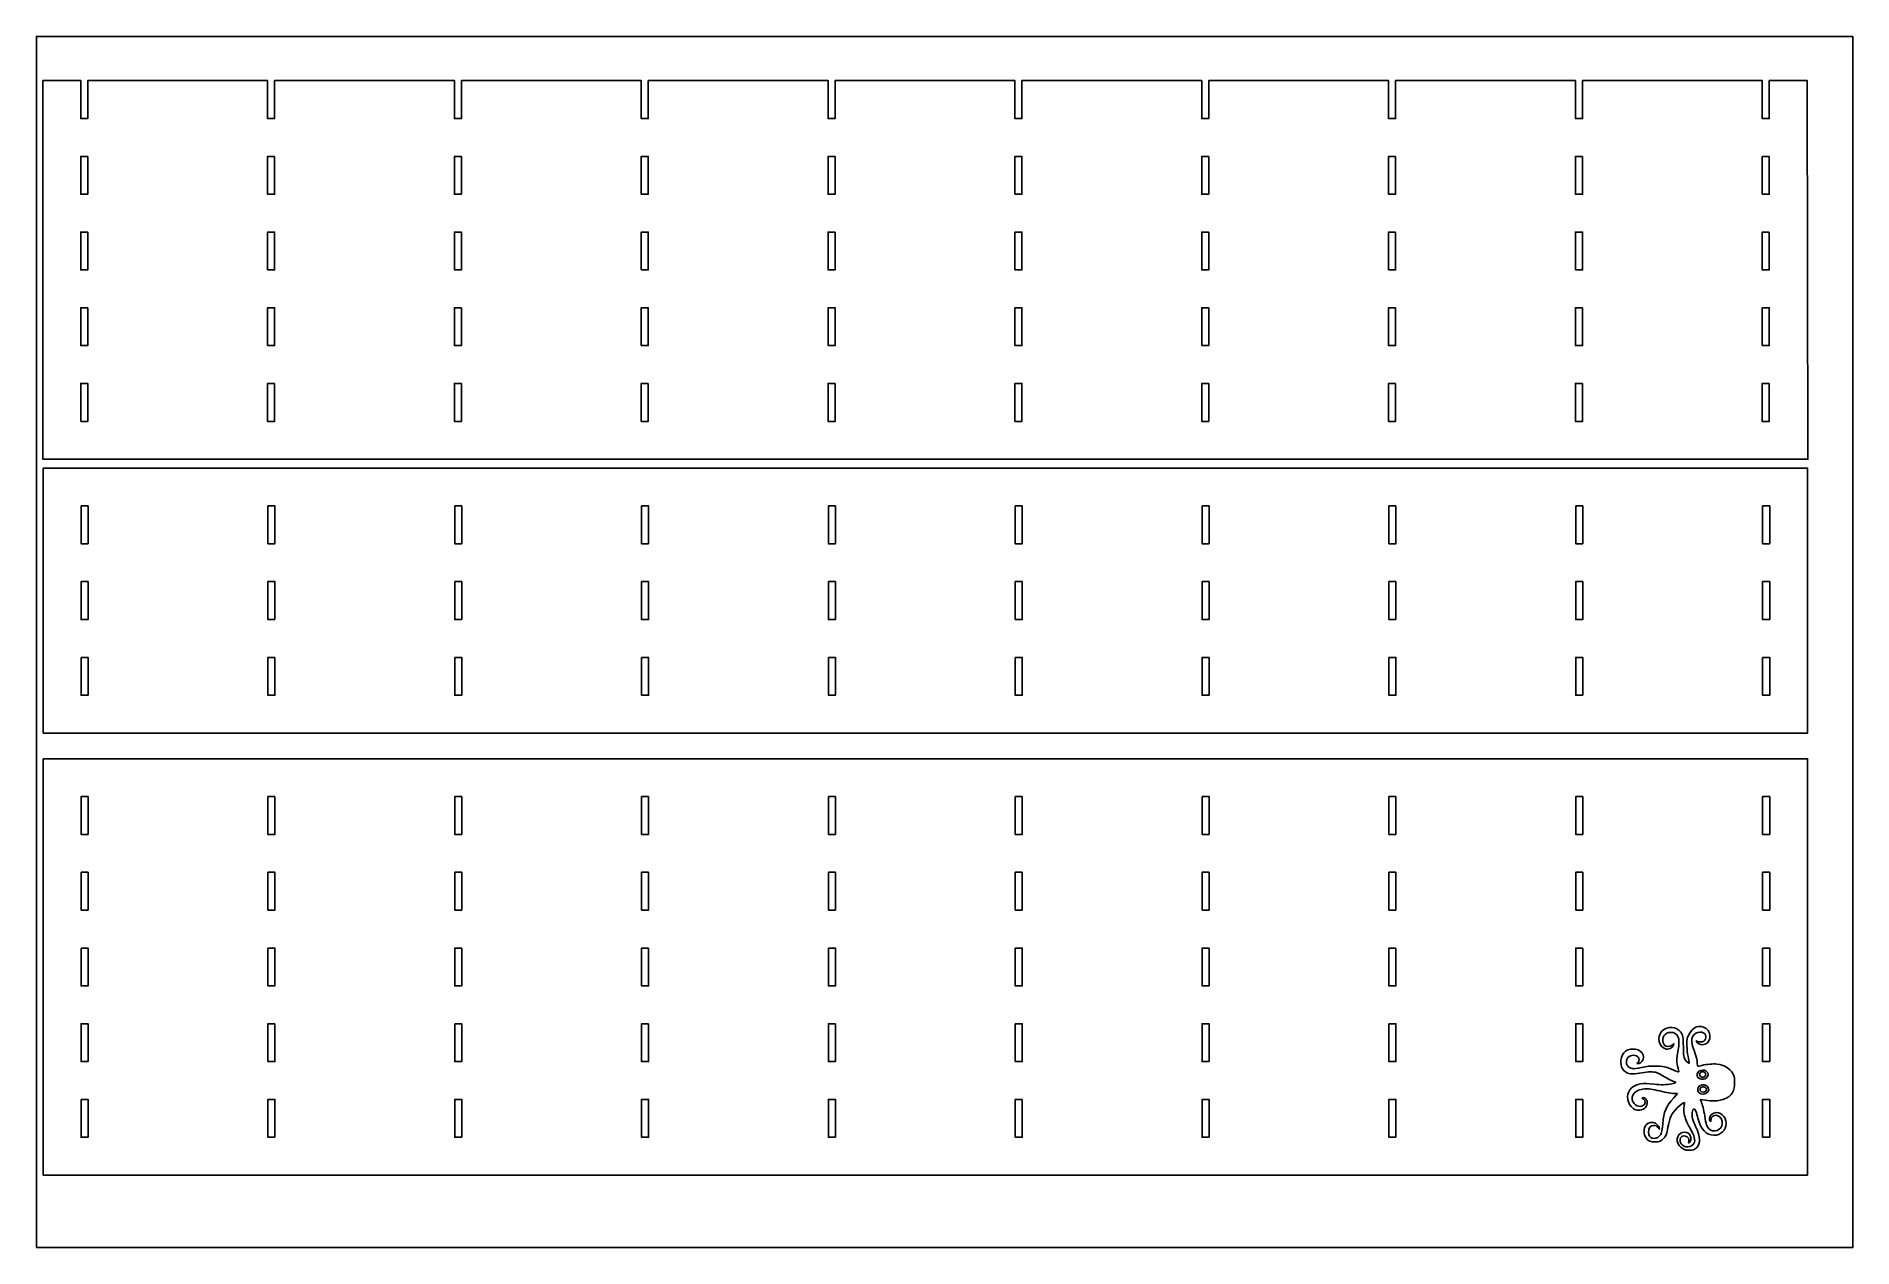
# Model space of a CAD drawing. Header units: inches. Extents: x 0 to 48, y 0 to 32.
import ezdxf

# ---------------------------------------------------------------- set-up
doc = ezdxf.new("R2010")
doc.units = ezdxf.units.IN
doc.header["$MEASUREMENT"] = 0

msp = doc.modelspace()

# ---------------------------------------------------------------- linework, layer by layer
for p, q in [((0.139, 30.815), (0.139, 20.815)), ((17.139, 30.815), (17.139, 30.815)), ((42.294, 4.879), (42.264, 4.847)), ((42.264, 4.847), (42.29, 4.847)), ((43.337, 4.055), (43.24, 3.946)), ((43.275, 4.055), (43.337, 4.055)), ((43.961, 3.85), (43.94, 3.896)), ((43.94, 3.896), (44.002, 3.888))]:
    msp.add_line(p, q)
for points in [[(-0.033, -0.014), (-0.033, 31.986), (47.967, 31.986), (47.967, -0.014)], [(1.139, 30.815), (0.139, 30.815), (0.139, 20.815), (46.782, 20.815), (46.764, 30.815), (45.764, 30.815), (45.764, 29.815), (45.577, 29.815), (45.577, 30.815), (40.827, 30.815), (40.827, 29.815), (40.639, 29.815), (40.639, 30.815), (35.889, 30.815), (35.889, 29.815), (35.702, 29.815), (35.702, 30.815), (30.952, 30.815), (30.952, 29.815), (30.764, 29.815), (30.764, 30.815), (26.014, 30.815), (26.014, 29.815), (25.827, 29.815), (25.827, 30.815), (21.077, 30.815), (21.077, 29.815), (20.889, 29.815), (20.889, 30.815), (16.139, 30.815), (16.139, 29.815), (15.952, 29.815), (15.952, 30.815), (11.202, 30.815), (11.202, 29.815), (11.014, 29.815), (11.014, 30.815), (6.264, 30.815), (6.264, 29.815), (6.077, 29.815), (6.077, 30.815), (1.327, 30.815), (1.327, 29.815), (1.139, 29.815)], [(1.327, 28.815), (1.139, 28.815), (1.139, 27.815), (1.327, 27.815)], [(6.264, 28.815), (6.077, 28.815), (6.077, 27.815), (6.264, 27.815)], [(11.202, 28.815), (11.014, 28.815), (11.014, 27.815), (11.202, 27.815)], [(15.952, 27.815), (16.139, 27.815), (16.139, 28.815), (15.952, 28.815)], [(21.077, 28.815), (20.889, 28.815), (20.889, 27.815), (21.077, 27.815)], [(25.827, 27.815), (26.014, 27.815), (26.014, 28.815), (25.827, 28.815)], [(30.952, 28.815), (30.764, 28.815), (30.764, 27.815), (30.952, 27.815)], [(35.889, 28.815), (35.702, 28.815), (35.702, 27.815), (35.889, 27.815)], [(40.827, 28.815), (40.827, 27.815), (40.639, 27.815), (40.639, 28.815)], [(45.764, 28.815), (45.764, 27.815), (45.577, 27.815), (45.577, 28.815)], [(1.327, 26.815), (1.327, 25.815), (1.139, 25.815), (1.139, 26.815)], [(6.077, 25.815), (6.264, 25.815), (6.264, 26.815), (6.077, 26.815)], [(11.014, 25.815), (11.014, 26.815), (11.202, 26.815), (11.202, 25.815)], [(15.952, 25.815), (15.952, 26.815), (16.139, 26.815), (16.139, 25.815)], [(21.077, 26.815), (21.077, 25.815), (20.889, 25.815), (20.889, 26.815)], [(25.827, 25.815), (25.827, 26.815), (26.014, 26.815), (26.014, 25.815)], [(30.952, 26.815), (30.952, 25.815), (30.764, 25.815), (30.764, 26.815)], [(35.889, 26.815), (35.702, 26.815), (35.702, 25.815), (35.889, 25.815)], [(40.639, 25.815), (40.639, 26.815), (40.827, 26.815), (40.827, 25.815)], [(45.764, 26.815), (45.764, 25.815), (45.577, 25.815), (45.577, 26.815)], [(1.327, 24.815), (1.139, 24.815), (1.139, 23.815), (1.327, 23.815)], [(6.077, 23.815), (6.264, 23.815), (6.264, 24.815), (6.077, 24.815)], [(11.202, 24.815), (11.202, 23.815), (11.014, 23.815), (11.014, 24.815)], [(15.952, 23.815), (16.139, 23.815), (16.139, 24.815), (15.952, 24.815)], [(20.889, 23.815), (20.889, 24.815), (21.077, 24.815), (21.077, 23.815)], [(25.827, 23.815), (25.827, 24.815), (26.014, 24.815), (26.014, 23.815)], [(30.764, 23.815), (30.952, 23.815), (30.952, 24.815), (30.764, 24.815)], [(35.889, 24.815), (35.889, 23.815), (35.702, 23.815), (35.702, 24.815)], [(40.827, 24.815), (40.827, 23.815), (40.639, 23.815), (40.639, 24.815)], [(45.577, 23.815), (45.577, 24.815), (45.764, 24.815), (45.764, 23.815)], [(1.139, 21.815), (1.139, 22.815), (1.327, 22.815), (1.327, 21.815)], [(6.264, 22.815), (6.077, 22.815), (6.077, 21.815), (6.264, 21.815)], [(11.202, 21.815), (11.014, 21.815), (11.014, 22.815), (11.202, 22.815)], [(16.139, 22.815), (15.952, 22.815), (15.952, 21.815), (16.139, 21.815)], [(21.077, 22.815), (21.077, 21.815), (20.889, 21.815), (20.889, 22.815)], [(25.827, 21.815), (25.827, 22.815), (26.014, 22.815), (26.014, 21.815)], [(30.952, 22.815), (30.764, 22.815), (30.764, 21.815), (30.952, 21.815)], [(35.889, 22.815), (35.889, 21.815), (35.702, 21.815), (35.702, 22.815)], [(40.827, 22.815), (40.639, 22.815), (40.639, 21.815), (40.827, 21.815)], [(45.764, 22.815), (45.764, 21.815), (45.577, 21.815), (45.577, 22.815)], [(0.148, 13.58), (0.148, 20.58), (46.773, 20.58), (46.773, 13.58)], [(1.148, 19.58), (1.335, 19.58), (1.335, 18.58), (1.148, 18.58)], [(6.085, 19.58), (6.273, 19.58), (6.273, 18.58), (6.085, 18.58)], [(11.023, 19.58), (11.023, 18.58), (11.21, 18.58), (11.21, 19.58)], [(16.148, 18.58), (15.96, 18.58), (15.96, 19.58), (16.148, 19.58)], [(21.085, 18.58), (20.898, 18.58), (20.898, 19.58), (21.085, 19.58)], [(25.835, 19.58), (26.023, 19.58), (26.023, 18.58), (25.835, 18.58)], [(30.96, 18.58), (30.773, 18.58), (30.773, 19.58), (30.96, 19.58)], [(35.898, 19.58), (35.898, 18.58), (35.71, 18.58), (35.71, 19.58)], [(40.648, 19.58), (40.835, 19.58), (40.835, 18.58), (40.648, 18.58)], [(45.773, 19.58), (45.773, 18.58), (45.585, 18.58), (45.585, 19.58)], [(1.335, 17.58), (1.335, 16.58), (1.148, 16.58), (1.148, 17.58)], [(6.273, 16.58), (6.085, 16.58), (6.085, 17.58), (6.273, 17.58)], [(11.023, 17.58), (11.023, 16.58), (11.21, 16.58), (11.21, 17.58)], [(15.96, 17.58), (16.148, 17.58), (16.148, 16.58), (15.96, 16.58)], [(21.085, 17.58), (21.085, 16.58), (20.898, 16.58), (20.898, 17.58)], [(26.023, 17.58), (26.023, 16.58), (25.835, 16.58), (25.835, 17.58)], [(30.96, 16.58), (30.773, 16.58), (30.773, 17.58), (30.96, 17.58)], [(35.898, 16.58), (35.71, 16.58), (35.71, 17.58), (35.898, 17.58)], [(40.835, 17.58), (40.835, 16.58), (40.648, 16.58), (40.648, 17.58)], [(45.585, 17.58), (45.585, 16.58), (45.773, 16.58), (45.773, 17.58)], [(1.148, 15.58), (1.148, 14.58), (1.335, 14.58), (1.335, 15.58)], [(6.273, 15.58), (6.273, 14.58), (6.085, 14.58), (6.085, 15.58)], [(11.023, 15.58), (11.21, 15.58), (11.21, 14.58), (11.023, 14.58)], [(15.96, 15.58), (15.96, 14.58), (16.148, 14.58), (16.148, 15.58)], [(20.898, 15.58), (20.898, 14.58), (21.085, 14.58), (21.085, 15.58)], [(25.835, 15.58), (26.023, 15.58), (26.023, 14.58), (25.835, 14.58)], [(30.96, 15.58), (30.96, 14.58), (30.773, 14.58), (30.773, 15.58)], [(35.71, 15.58), (35.71, 14.58), (35.898, 14.58), (35.898, 15.58)], [(40.835, 14.58), (40.648, 14.58), (40.648, 15.58), (40.835, 15.58)], [(45.585, 15.58), (45.773, 15.58), (45.773, 14.58), (45.585, 14.58)], [(0.148, 12.902), (46.773, 12.902), (46.773, 1.902), (0.148, 1.902)], [(1.335, 11.902), (1.335, 10.902), (1.148, 10.902), (1.148, 11.902)], [(6.273, 11.902), (6.085, 11.902), (6.085, 10.902), (6.273, 10.902)], [(11.21, 10.902), (11.023, 10.902), (11.023, 11.902), (11.21, 11.902)], [(16.148, 11.902), (15.96, 11.902), (15.96, 10.902), (16.148, 10.902)], [(20.898, 11.902), (20.898, 10.902), (21.085, 10.902), (21.085, 11.902)], [(26.023, 11.902), (25.835, 11.902), (25.835, 10.902), (26.023, 10.902)], [(30.773, 11.902), (30.773, 10.902), (30.96, 10.902), (30.96, 11.902)], [(35.898, 11.902), (35.71, 11.902), (35.71, 10.902), (35.898, 10.902)], [(40.835, 11.902), (40.648, 11.902), (40.648, 10.902), (40.835, 10.902)], [(45.773, 11.902), (45.585, 11.902), (45.585, 10.902), (45.773, 10.902)], [(1.148, 9.902), (1.148, 8.902), (1.335, 8.902), (1.335, 9.902)], [(6.085, 9.902), (6.085, 8.902), (6.273, 8.902), (6.273, 9.902)], [(11.21, 8.902), (11.023, 8.902), (11.023, 9.902), (11.21, 9.902)], [(16.148, 9.902), (16.148, 8.902), (15.96, 8.902), (15.96, 9.902)], [(20.898, 9.902), (20.898, 8.902), (21.085, 8.902), (21.085, 9.902)], [(26.023, 9.902), (26.023, 8.902), (25.835, 8.902), (25.835, 9.902)], [(30.96, 9.902), (30.773, 9.902), (30.773, 8.902), (30.96, 8.902)], [(35.898, 9.902), (35.898, 8.902), (35.71, 8.902), (35.71, 9.902)], [(40.835, 8.902), (40.648, 8.902), (40.648, 9.902), (40.835, 9.902)], [(45.773, 8.902), (45.585, 8.902), (45.585, 9.902), (45.773, 9.902)], [(1.148, 7.902), (1.148, 6.902), (1.335, 6.902), (1.335, 7.902)], [(6.085, 7.902), (6.085, 6.902), (6.273, 6.902), (6.273, 7.902)], [(11.21, 7.902), (11.21, 6.902), (11.023, 6.902), (11.023, 7.902)], [(16.148, 7.902), (15.96, 7.902), (15.96, 6.902), (16.148, 6.902)], [(20.898, 7.902), (20.898, 6.902), (21.085, 6.902), (21.085, 7.902)], [(25.835, 7.902), (25.835, 6.902), (26.023, 6.902), (26.023, 7.902)], [(30.96, 7.902), (30.773, 7.902), (30.773, 6.902), (30.96, 6.902)], [(35.898, 7.902), (35.71, 7.902), (35.71, 6.902), (35.898, 6.902)], [(40.835, 7.902), (40.835, 6.902), (40.648, 6.902), (40.648, 7.902)], [(45.585, 7.902), (45.585, 6.902), (45.773, 6.902), (45.773, 7.902)], [(1.335, 4.902), (1.148, 4.902), (1.148, 5.902), (1.335, 5.902)], [(6.273, 5.902), (6.085, 5.902), (6.085, 4.902), (6.273, 4.902)], [(11.023, 5.902), (11.023, 4.902), (11.21, 4.902), (11.21, 5.902)], [(16.148, 5.902), (15.96, 5.902), (15.96, 4.902), (16.148, 4.902)], [(21.085, 5.902), (21.085, 4.902), (20.898, 4.902), (20.898, 5.902)], [(25.835, 5.902), (25.835, 4.902), (26.023, 4.902), (26.023, 5.902)], [(30.96, 4.902), (30.773, 4.902), (30.773, 5.902), (30.96, 5.902)], [(35.71, 5.902), (35.71, 4.902), (35.898, 4.902), (35.898, 5.902)], [(40.835, 5.902), (40.648, 5.902), (40.648, 4.902), (40.835, 4.902)], [(45.773, 4.902), (45.585, 4.902), (45.585, 5.902), (45.773, 5.902)], [(1.148, 3.902), (1.148, 2.902), (1.335, 2.902), (1.335, 3.902)], [(6.273, 2.902), (6.085, 2.902), (6.085, 3.902), (6.273, 3.902)], [(11.21, 2.902), (11.023, 2.902), (11.023, 3.902), (11.21, 3.902)], [(15.96, 3.902), (15.96, 2.902), (16.148, 2.902), (16.148, 3.902)], [(21.085, 2.902), (20.898, 2.902), (20.898, 3.902), (21.085, 3.902)], [(26.023, 3.902), (26.023, 2.902), (25.835, 2.902), (25.835, 3.902)], [(30.96, 2.902), (30.773, 2.902), (30.773, 3.902), (30.96, 3.902)], [(35.898, 2.902), (35.71, 2.902), (35.71, 3.902), (35.898, 3.902)], [(40.835, 3.902), (40.835, 2.902), (40.648, 2.902), (40.648, 3.902)], [(45.773, 2.902), (45.585, 2.902), (45.585, 3.902), (45.773, 3.902)]]:
    msp.add_lwpolyline(points, close=True)
msp.add_ellipse((44.002, 4.56), major_axis=(-0.0849, 0), ratio=0.858498, start_param=-1.570796, end_param=4.712389)
for points in [[(43.419, 5.684), (43.313, 5.828), (43.068, 5.843), (42.935, 5.713)], [(44.091, 5.778), (43.928, 5.898), (43.73, 5.82), (43.624, 5.595)], [(44, 5.346), (44.207, 5.346), (44.27, 5.646), (44.091, 5.778)], [(42.935, 5.713), (42.873, 5.653), (42.847, 5.59), (42.847, 5.5)], [(42.847, 5.5), (42.847, 5.39), (42.883, 5.32), (42.968, 5.262)], [(43.08, 5.302), (42.962, 5.302), (42.903, 5.469), (42.98, 5.585)], [(42.968, 5.262), (43.053, 5.205), (43.171, 5.228), (43.218, 5.312)], [(42.98, 5.585), (43.014, 5.635), (43.094, 5.674), (43.165, 5.674)], [(43.226, 5.364), (43.201, 5.329), (43.137, 5.302), (43.08, 5.302)], [(43.165, 5.674), (43.251, 5.674), (43.308, 5.636), (43.355, 5.546)], [(43.218, 5.312), (43.247, 5.363), (43.252, 5.402), (43.226, 5.364)], [(43.355, 5.546), (43.382, 5.495), (43.382, 5.349), (43.355, 5.208)], [(43.492, 5.29), (43.491, 5.541), (43.481, 5.596), (43.419, 5.684)], [(43.51, 5.013), (43.499, 5.048), (43.494, 5.129), (43.492, 5.29)], [(43.624, 5.595), (43.587, 5.518), (43.587, 5.516), (43.588, 5.336)], [(43.588, 5.336), (43.588, 5.193), (43.594, 5.131), (43.615, 5.039)], [(43.761, 5.24), (43.69, 5.441), (43.695, 5.537), (43.779, 5.617)], [(43.779, 5.617), (43.829, 5.665), (43.917, 5.693), (43.977, 5.68)], [(43.866, 5.435), (43.827, 5.452), (43.825, 5.451), (43.837, 5.428)], [(43.837, 5.428), (43.862, 5.384), (43.937, 5.346), (44, 5.346)], [(44.086, 5.576), (44.108, 5.461), (43.987, 5.384), (43.866, 5.435)], [(43.977, 5.68), (44.029, 5.668), (44.078, 5.623), (44.086, 5.576)], [(41.855, 5.007), (41.803, 4.831), (41.868, 4.669), (42.02, 4.599)], [(42.023, 5.208), (41.94, 5.172), (41.886, 5.107), (41.855, 5.007)], [(42.153, 4.715), (42.023, 4.734), (41.95, 4.858), (42.004, 4.971)], [(42.004, 4.971), (42.052, 5.071), (42.2, 5.1), (42.288, 5.027)], [(42.327, 5.193), (42.249, 5.239), (42.109, 5.246), (42.023, 5.208)], [(42.288, 5.027), (42.335, 4.987), (42.337, 4.925), (42.294, 4.879)], [(42.29, 4.847), (42.329, 4.847), (42.389, 4.888), (42.416, 4.931)], [(42.416, 4.931), (42.468, 5.016), (42.427, 5.134), (42.327, 5.193)], [(43.355, 5.208), (43.305, 4.945), (43.305, 4.9), (43.355, 4.717)], [(43.636, 4.859), (43.608, 4.859), (43.528, 4.957), (43.51, 5.013)], [(43.615, 5.039), (43.657, 4.85), (43.655, 4.859), (43.636, 4.859)], [(43.86, 4.851), (43.86, 4.928), (43.831, 5.042), (43.761, 5.24)], [(43.876, 4.777), (43.865, 4.777), (43.86, 4.8), (43.86, 4.851)], [(43.984, 4.801), (43.931, 4.788), (43.883, 4.777), (43.876, 4.777)], [(44.373, 4.836), (44.281, 4.846), (44.111, 4.831), (43.984, 4.801)], [(44.832, 4.504), (44.775, 4.689), (44.607, 4.81), (44.373, 4.836)], [(42.02, 4.599), (42.091, 4.567), (42.217, 4.568), (42.399, 4.603)], [(42.721, 4.305), (42.421, 4.344), (42.245, 4.315), (42.123, 4.208)], [(42.384, 4.745), (42.253, 4.717), (42.191, 4.709), (42.153, 4.715)], [(42.742, 4.782), (42.582, 4.782), (42.542, 4.779), (42.384, 4.745)], [(42.399, 4.603), (42.57, 4.635), (42.703, 4.638), (42.785, 4.61)], [(43.223, 4.683), (43.025, 4.768), (42.958, 4.782), (42.742, 4.782)], [(42.785, 4.61), (42.819, 4.599), (42.893, 4.561), (42.948, 4.525)], [(42.948, 4.525), (43.074, 4.446), (43.213, 4.376), (43.264, 4.364)], [(43.264, 4.364), (43.319, 4.352), (43.299, 4.34), (43.191, 4.317)], [(43.369, 4.631), (43.364, 4.627), (43.299, 4.65), (43.223, 4.683)], [(43.355, 4.717), (43.367, 4.674), (43.372, 4.635), (43.369, 4.631)], [(43.905, 4.089), (43.804, 4.201), (43.954, 4.34), (44.099, 4.27)], [(44.105, 4.472), (44.008, 4.384), (43.831, 4.454), (43.853, 4.572)], [(43.853, 4.572), (43.865, 4.635), (43.924, 4.674), (44.008, 4.676)], [(44.008, 4.676), (44.132, 4.677), (44.192, 4.552), (44.105, 4.472)], [(44.819, 4.136), (44.851, 4.207), (44.858, 4.416), (44.832, 4.504)], [(42.123, 4.208), (41.989, 4.09), (41.985, 3.861), (42.115, 3.713)], [(42.16, 3.84), (42.082, 4.001), (42.226, 4.164), (42.461, 4.18)], [(42.386, 3.629), (42.501, 3.663), (42.561, 3.755), (42.533, 3.857)], [(42.426, 3.951), (42.394, 3.951), (42.4, 3.935), (42.438, 3.913)], [(42.438, 3.913), (42.507, 3.875), (42.493, 3.761), (42.416, 3.729)], [(42.533, 3.857), (42.52, 3.906), (42.469, 3.951), (42.426, 3.951)], [(42.461, 4.18), (42.569, 4.188), (42.677, 4.173), (42.87, 4.125)], [(43.191, 4.317), (43.044, 4.287), (42.884, 4.282), (42.721, 4.305)], [(42.87, 4.125), (43.045, 4.081), (43.195, 4.055), (43.275, 4.055)], [(43.24, 3.946), (43.027, 3.706), (42.98, 3.597), (42.946, 3.252)], [(44.14, 4.1), (44.086, 4.03), (43.962, 4.025), (43.905, 4.089)], [(44.086, 4.211), (44.025, 4.274), (43.909, 4.22), (43.936, 4.142)], [(43.936, 4.142), (43.964, 4.064), (44.105, 4.084), (44.105, 4.166)], [(44.057, 3.465), (44.033, 3.628), (43.999, 3.762), (43.961, 3.85)], [(44.002, 3.888), (44.217, 3.86), (44.288, 3.856), (44.387, 3.869)], [(44.105, 4.166), (44.105, 4.181), (44.097, 4.202), (44.086, 4.211)], [(44.099, 4.27), (44.163, 4.239), (44.184, 4.154), (44.14, 4.1)], [(44.387, 3.869), (44.605, 3.895), (44.751, 3.985), (44.819, 4.136)], [(42.115, 3.713), (42.195, 3.622), (42.275, 3.598), (42.386, 3.629)], [(42.225, 3.756), (42.204, 3.774), (42.174, 3.811), (42.16, 3.84)], [(42.416, 3.729), (42.363, 3.707), (42.273, 3.72), (42.225, 3.756)], [(43.086, 3.17), (43.134, 3.435), (43.176, 3.522), (43.33, 3.677)], [(43.33, 3.677), (43.42, 3.768), (43.506, 3.831), (43.52, 3.817)], [(43.511, 3.721), (43.499, 3.644), (43.501, 3.61), (43.516, 3.522)], [(43.52, 3.817), (43.523, 3.814), (43.518, 3.771), (43.511, 3.721)], [(43.516, 3.522), (43.539, 3.388), (43.572, 3.308), (43.669, 3.139)], [(43.822, 3.171), (43.737, 3.354), (43.712, 3.453), (43.726, 3.56)], [(43.726, 3.56), (43.742, 3.683), (43.792, 3.691), (43.828, 3.577)], [(43.828, 3.577), (43.838, 3.542), (43.86, 3.464), (43.878, 3.403)], [(43.878, 3.403), (43.958, 3.105), (44.097, 2.957), (44.297, 2.956)], [(44.168, 3.128), (44.108, 3.187), (44.092, 3.239), (44.057, 3.465)], [(44.298, 3.543), (44.219, 3.517), (44.155, 3.404), (44.185, 3.346)], [(44.185, 3.346), (44.205, 3.31), (44.221, 3.316), (44.221, 3.36)], [(44.221, 3.36), (44.221, 3.406), (44.246, 3.444), (44.291, 3.467)], [(44.499, 3.38), (44.579, 3.219), (44.446, 3.041), (44.266, 3.071)], [(44.291, 3.467), (44.367, 3.507), (44.452, 3.471), (44.499, 3.38)], [(44.622, 3.266), (44.622, 3.459), (44.461, 3.598), (44.298, 3.543)], [(42.507, 3.233), (42.43, 3.146), (42.435, 2.978), (42.516, 2.871)], [(42.754, 3.272), (42.689, 3.317), (42.564, 3.296), (42.507, 3.233)], [(42.568, 3.033), (42.568, 3.14), (42.625, 3.217), (42.704, 3.217)], [(42.859, 2.936), (42.744, 2.815), (42.568, 2.873), (42.568, 3.033)], [(42.704, 3.217), (42.756, 3.217), (42.787, 3.201), (42.833, 3.149)], [(42.865, 3.135), (42.854, 3.175), (42.801, 3.24), (42.754, 3.272)], [(42.833, 3.149), (42.868, 3.111), (42.872, 3.11), (42.865, 3.135)], [(42.946, 3.252), (42.926, 3.037), (42.914, 2.993), (42.859, 2.936)], [(42.979, 2.878), (43.037, 2.942), (43.052, 2.984), (43.086, 3.17)], [(43.421, 3.012), (43.275, 2.904), (43.307, 2.696), (43.488, 2.595)], [(43.435, 2.725), (43.391, 2.791), (43.398, 2.881), (43.452, 2.922)], [(43.624, 3.01), (43.574, 3.046), (43.468, 3.047), (43.421, 3.012)], [(43.452, 2.922), (43.495, 2.956), (43.601, 2.928), (43.629, 2.878)], [(43.667, 2.777), (43.715, 2.844), (43.694, 2.961), (43.624, 3.01)], [(43.669, 3.139), (43.786, 2.937), (43.816, 2.823), (43.773, 2.739)], [(43.846, 2.632), (43.951, 2.744), (43.943, 2.908), (43.822, 3.171)], [(44.266, 3.071), (44.228, 3.078), (44.203, 3.092), (44.168, 3.128)], [(44.297, 2.956), (44.486, 2.956), (44.622, 3.085), (44.622, 3.266)], [(42.516, 2.871), (42.566, 2.806), (42.628, 2.78), (42.742, 2.78)], [(42.742, 2.78), (42.858, 2.78), (42.91, 2.802), (42.979, 2.878)], [(43.773, 2.739), (43.715, 2.626), (43.509, 2.618), (43.435, 2.725)], [(43.488, 2.595), (43.545, 2.562), (43.562, 2.559), (43.645, 2.559)], [(43.633, 2.802), (43.625, 2.745), (43.638, 2.736), (43.667, 2.777)], [(43.629, 2.878), (43.636, 2.863), (43.638, 2.833), (43.633, 2.802)], [(43.645, 2.559), (43.746, 2.559), (43.793, 2.576), (43.846, 2.632)]]:
    msp.add_open_spline(points, degree=3)

doc.saveas('drawing.dxf')
